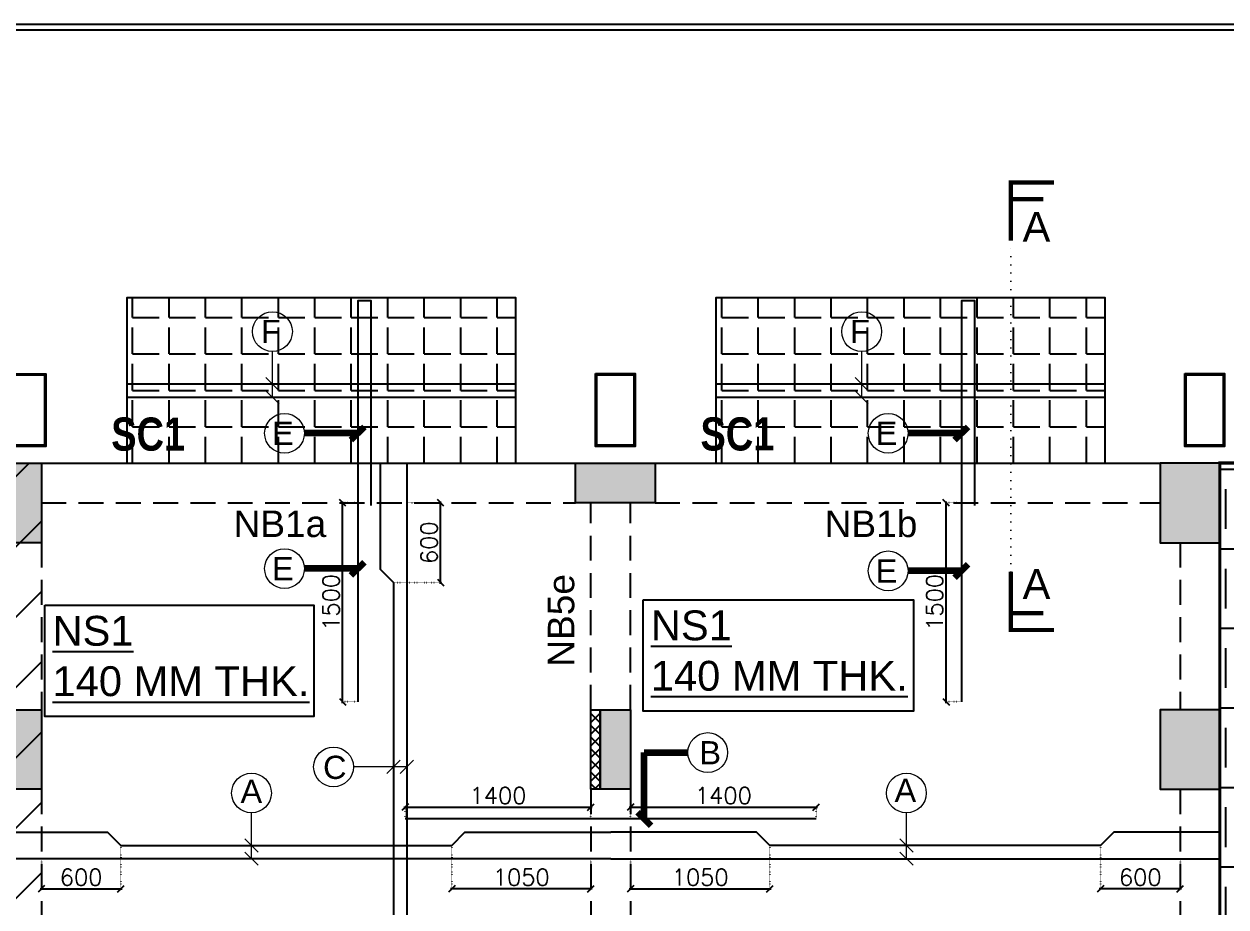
# Model space of a CAD drawing. Header units: millimetres. Extents: x 1911581 to 1943081, y -1641991 to -1597441.
# Drawn here: x 1918885 to 1927952, y -1604102 to -1597441 of the extents above; entities that cross this region are included whole.
import ezdxf

# ---------------------------------------------------------------- set-up
doc = ezdxf.new("R2010")
doc.units = ezdxf.units.MM
doc.header["$MEASUREMENT"] = 0
doc.header["$PDMODE"] = 98
for name, pattern in [('1', [0]), ('CONTINOUS', [0]), ('DOT', [0.25, 0, -0.25]), ('HIDDEN', [0.375, 0.25, -0.125])]:
    doc.linetypes.add(name, pattern=pattern)
for name, color, linetype in [('BEAM NO', 7, '1'), ('BEAM-230X600', 150, 'Continuous'), ('BEAM-300X600', 4, 'Continuous'), ('BEAM-300X750', 134, 'Continuous'), ('DIM', 191, 'Continuous'), ('Fabrication', 7, 'Continuous'), ('Main Block', 7, 'Continuous'), ('Projection', 5, 'Continuous'), ('s-steel', 1, 'Continuous'), ('SLAB NO.', 4, 'Continuous'), ('STEEL', 1, 'Continuous'), ('Steel Col', 2, 'Continuous'), ('STR.COLUMN', 1, 'Continuous'), ('SUNK-HATCH', 8, 'Continuous')]:
    doc.layers.add(name, color=color, linetype=linetype)
for name, color, linetype, lineweight in [('LEADER', 191, 'Continuous', 15), ('SECTION TEXT', 7, 'Continuous', 25), ('SLAB STEEL MARK', 133, 'Continuous', 30)]:
    doc.layers.add(name, color=color, linetype=linetype, lineweight=lineweight)
doc.styles.add('arial', font='arial.ttf')
doc.styles.add('DEEPAK', font='arial.ttf')
doc.styles.add('G3-TEXT', font='ARIALNB.TTF', dxfattribs={"height": 3})
doc.styles.add('ROMANS', font='romans.shx')
doc.styles.add('RS', font='romans.shx', dxfattribs={"width": 0.9})
doc.styles.add('style1', font='arial.ttf')
doc.dimstyles.new('KRUNAL-MM', dxfattribs={"dimtxt": 50, "dimasz": 35, "dimexe": 25, "dimexo": 0, "dimgap": 15, "dimtad": 1, "dimdec": 0, "dimzin": 0, "dimdsep": 46, "dimtxsty": 'RS', "dimblk": 'OBLIQUE', "dimcen": 0, "dimdle": 25, "dimclrd": 256, "dimclre": 256, "dimclrt": 7, "dimadec": 0, "dimazin": 0, "dimtfac": 1, "dimtdec": 0, "dimtix": 1, "dimtmove": 0, "dimatfit": 2, "dimfxl": 1, "dimtolj": 1, "dimtzin": 0, "dimlwd": -1, "dimlwe": -1, "dimarcsym": 0})
doc.dimstyles.new('pag', dxfattribs={"dimtxt": 180, "dimasz": 150, "dimexe": 100, "dimexo": 0, "dimgap": 50, "dimtad": 1, "dimdec": 0, "dimzin": 0, "dimdsep": 46, "dimtxsty": 'ROMANS', "dimblk": 'OBLIQUE', "dimcen": 0, "dimdle": 100, "dimclrd": 256, "dimclre": 256, "dimclrt": 256, "dimadec": 0, "dimazin": 0, "dimtfac": 1, "dimtdec": 0, "dimtmove": 2, "dimatfit": 3, "dimfxl": 1, "dimtolj": 1, "dimtzin": 0, "dimlwd": -1, "dimlwe": -1, "dimarcsym": 0})

# ---------------------------------------------------------------- blocks, each defined once
blk = doc.blocks.new('G$CECFCBF78')
at = {"layer": 'Steel Col', "color": 6}
for points in [[(-8705, 1275), (-8405, 1275), (-8405, 725), (-8705, 725)], [(-4260, 1276.3), (-3960, 1276.3), (-3960, 726.3), (-4260, 726.3)], [(185, 1276.3), (485, 1276.3), (485, 726.3), (185, 726.3)], [(-8695, 1265), (-8415, 1265), (-8415, 735), (-8695, 735)], [(-4250, 1266.3), (-3970, 1266.3), (-3970, 736.3), (-4250, 736.3)], [(195, 1266.3), (475, 1266.3), (475, 736.3), (195, 736.3)]]:
    blk.add_lwpolyline(points, close=True, dxfattribs=at)
at = {"color": 1, "style": 'G3-TEXT'}
for p in [(-7912.6, 694.2), (-3467.6, 695.5)]:
    blk.add_text('SC1', height=250, dxfattribs=at).set_placement(p)
blk = doc.blocks.new('_Oblique')
at = {"color": 0, "linetype": 'ByBlock', "lineweight": -2}
blk.add_line((-0.5, -0.5), (0.5, 0.5), dxfattribs=at)
blk = doc.blocks.new('*D30')
at = {"layer": 'Defpoints', "color": 0, "transparency": 16777216}
for p in [(1921288.5, -1601053.8), (1921402.6, -1601053.8), (1921402.6, -1602553.8)]:
    blk.add_point(p, dxfattribs=at)
at = {"layer": 'DIM', "color": 191, "linetype": 'DOT', "ltscale": 5, "transparency": 16777216}
for p, q in [((1921392.6, -1601053.8), (1921278.5, -1601053.8)), ((1921392.6, -1602553.8), (1921278.5, -1602553.8))]:
    blk.add_line(p, q, dxfattribs=at)
at = {"layer": 'DIM', "color": 191, "ltscale": 5, "transparency": 16777216}
blk.add_line((1921288.5, -1602563.8), (1921288.5, -1601043.8), dxfattribs=at)
at = {"layer": 'DIM', "color": 191, "linetype": 'ByBlock', "transparency": 16777216, "xscale": 50, "yscale": 50, "zscale": 50}
for p, rotation in [((1921288.5, -1601053.8), 90), ((1921288.5, -1602553.8), 270)]:
    blk.add_blockref('_Oblique', p, dxfattribs=dict(at, rotation=rotation))
at = {"layer": 'DIM', "color": 7, "transparency": 16777216, "insert": (1921201, -1601803.8), "char_height": 125, "attachment_point": 5, "rotation": 90, "style": 'ROMANS'}
blk.add_mtext('\\A1;1500', dxfattribs=at)
blk = doc.blocks.new('*D28')
at = {"layer": 'Defpoints', "color": 0, "transparency": 16777216}
for p in [(1925842.1, -1601053.8), (1925956.2, -1601053.8), (1925956.2, -1602553.8)]:
    blk.add_point(p, dxfattribs=at)
at = {"layer": 'DIM', "color": 191, "linetype": 'DOT', "ltscale": 5, "transparency": 16777216}
for p, q in [((1925946.2, -1601053.8), (1925832.1, -1601053.8)), ((1925946.2, -1602553.8), (1925832.1, -1602553.8))]:
    blk.add_line(p, q, dxfattribs=at)
at = {"layer": 'DIM', "color": 191, "ltscale": 5, "transparency": 16777216}
blk.add_line((1925842.1, -1602563.8), (1925842.1, -1601043.8), dxfattribs=at)
at = {"layer": 'DIM', "color": 191, "linetype": 'ByBlock', "transparency": 16777216, "xscale": 50, "yscale": 50, "zscale": 50}
for p, rotation in [((1925842.1, -1601053.8), 90), ((1925842.1, -1602553.8), 270)]:
    blk.add_blockref('_Oblique', p, dxfattribs=dict(at, rotation=rotation))
at = {"layer": 'DIM', "color": 7, "transparency": 16777216, "insert": (1925754.6, -1601803.8), "char_height": 125, "attachment_point": 5, "rotation": 90, "style": 'ROMANS'}
blk.add_mtext('\\A1;1500', dxfattribs=at)
blk = doc.blocks.new('*D27')
at = {"layer": 'Defpoints', "color": 0, "transparency": 16777216}
for p in [(1921771.8, -1601053.8), (1922027.7, -1601053.8), (1921671.8, -1601653.8)]:
    blk.add_point(p, dxfattribs=at)
at = {"layer": 'DIM', "color": 191, "linetype": 'DOT', "ltscale": 5, "transparency": 16777216}
for p, q in [((1921781.8, -1601053.8), (1922037.7, -1601053.8)), ((1921681.8, -1601653.8), (1922037.7, -1601653.8))]:
    blk.add_line(p, q, dxfattribs=at)
at = {"layer": 'DIM', "color": 191, "ltscale": 5, "transparency": 16777216}
blk.add_line((1922027.7, -1601663.8), (1922027.7, -1601043.8), dxfattribs=at)
at = {"layer": 'DIM', "color": 191, "linetype": 'ByBlock', "transparency": 16777216, "xscale": 50, "yscale": 50, "zscale": 50}
for p, rotation in [((1922027.7, -1601053.8), 90), ((1922027.7, -1601653.8), 270)]:
    blk.add_blockref('_Oblique', p, dxfattribs=dict(at, rotation=rotation))
at = {"layer": 'DIM', "color": 7, "transparency": 16777216, "insert": (1921940.2, -1601353.8), "char_height": 125, "attachment_point": 5, "rotation": 90, "style": 'ROMANS'}
blk.add_mtext('\\A1;600', dxfattribs=at)
blk = doc.blocks.new('*D25')
at = {"layer": 'Defpoints', "color": 0, "transparency": 16777216}
for p in [(1924860.6, -1603348.5), (1923460.6, -1603437.5), (1924860.6, -1603437.5)]:
    blk.add_point(p, dxfattribs=at)
at = {"layer": 'DIM', "color": 191, "ltscale": 5, "transparency": 16777216}
blk.add_line((1923450.6, -1603348.5), (1924870.6, -1603348.5), dxfattribs=at)
at = {"layer": 'DIM', "color": 191, "linetype": 'DOT', "ltscale": 5, "transparency": 16777216}
for p, q in [((1923460.6, -1603427.5), (1923460.6, -1603338.5)), ((1924860.6, -1603427.5), (1924860.6, -1603338.5))]:
    blk.add_line(p, q, dxfattribs=at)
at = {"layer": 'DIM', "color": 191, "linetype": 'ByBlock', "transparency": 16777216, "xscale": 50, "yscale": 50, "zscale": 50, "rotation": 180}
blk.add_blockref('_Oblique', (1923460.6, -1603348.5), dxfattribs=at)
at = {"layer": 'DIM', "color": 191, "linetype": 'ByBlock', "transparency": 16777216, "xscale": 50, "yscale": 50, "zscale": 50}
blk.add_blockref('_Oblique', (1924860.6, -1603348.5), dxfattribs=at)
at = {"layer": 'DIM', "color": 7, "transparency": 16777216, "insert": (1924160.6, -1603261), "char_height": 125, "attachment_point": 5, "style": 'ROMANS'}
blk.add_mtext('\\A1;1400', dxfattribs=at)
blk = doc.blocks.new('*D24')
at = {"layer": 'Defpoints', "color": 0, "transparency": 16777216}
for p in [(1923160.6, -1603348.5), (1921760.6, -1603437.5), (1923160.6, -1603437.5)]:
    blk.add_point(p, dxfattribs=at)
at = {"layer": 'DIM', "color": 191, "ltscale": 5, "transparency": 16777216}
blk.add_line((1921750.6, -1603348.5), (1923170.6, -1603348.5), dxfattribs=at)
at = {"layer": 'DIM', "color": 191, "linetype": 'DOT', "ltscale": 5, "transparency": 16777216}
for p, q in [((1921760.6, -1603427.5), (1921760.6, -1603338.5)), ((1923160.6, -1603427.5), (1923160.6, -1603338.5))]:
    blk.add_line(p, q, dxfattribs=at)
at = {"layer": 'DIM', "color": 191, "linetype": 'ByBlock', "transparency": 16777216, "xscale": 50, "yscale": 50, "zscale": 50, "rotation": 180}
blk.add_blockref('_Oblique', (1921760.6, -1603348.5), dxfattribs=at)
at = {"layer": 'DIM', "color": 191, "linetype": 'ByBlock', "transparency": 16777216, "xscale": 50, "yscale": 50, "zscale": 50}
blk.add_blockref('_Oblique', (1923160.6, -1603348.5), dxfattribs=at)
at = {"layer": 'DIM', "color": 7, "transparency": 16777216, "insert": (1922460.6, -1603261), "char_height": 125, "attachment_point": 5, "style": 'ROMANS'}
blk.add_mtext('\\A1;1400', dxfattribs=at)
blk = doc.blocks.new('*D23')
at = {"layer": 'Defpoints', "color": 0, "transparency": 16777216}
for p in [(1927005.5, -1603637.5), (1927605.5, -1603737.5), (1927005.5, -1603964.9)]:
    blk.add_point(p, dxfattribs=at)
at = {"layer": 'DIM', "color": 191, "linetype": 'DOT', "ltscale": 5, "transparency": 16777216}
for p, q in [((1927005.5, -1603647.5), (1927005.5, -1603974.9)), ((1927605.5, -1603747.5), (1927605.5, -1603974.9))]:
    blk.add_line(p, q, dxfattribs=at)
at = {"layer": 'DIM', "color": 191, "ltscale": 5, "transparency": 16777216}
blk.add_line((1927615.5, -1603964.9), (1926995.5, -1603964.9), dxfattribs=at)
at = {"layer": 'DIM', "color": 191, "linetype": 'ByBlock', "transparency": 16777216, "xscale": 50, "yscale": 50, "zscale": 50, "rotation": 180}
blk.add_blockref('_Oblique', (1927005.5, -1603964.9), dxfattribs=at)
at = {"layer": 'DIM', "color": 191, "linetype": 'ByBlock', "transparency": 16777216, "xscale": 50, "yscale": 50, "zscale": 50}
blk.add_blockref('_Oblique', (1927605.5, -1603964.9), dxfattribs=at)
at = {"layer": 'DIM', "color": 7, "transparency": 16777216, "insert": (1927305.5, -1603877.4), "char_height": 125, "attachment_point": 5, "style": 'ROMANS'}
blk.add_mtext('\\A1;600', dxfattribs=at)
blk = doc.blocks.new('*D22')
at = {"layer": 'Defpoints', "color": 0, "transparency": 16777216}
for p in [(1924510.3, -1603637.5), (1923460.6, -1603737.5), (1924510.3, -1603964.9)]:
    blk.add_point(p, dxfattribs=at)
at = {"layer": 'DIM', "color": 191, "linetype": 'DOT', "ltscale": 5, "transparency": 16777216}
for p, q in [((1924510.3, -1603647.5), (1924510.3, -1603974.9)), ((1923460.6, -1603747.5), (1923460.6, -1603974.9))]:
    blk.add_line(p, q, dxfattribs=at)
at = {"layer": 'DIM', "color": 191, "ltscale": 5, "transparency": 16777216}
blk.add_line((1923450.6, -1603964.9), (1924520.3, -1603964.9), dxfattribs=at)
at = {"layer": 'DIM', "color": 191, "linetype": 'ByBlock', "transparency": 16777216, "xscale": 50, "yscale": 50, "zscale": 50, "rotation": 180}
blk.add_blockref('_Oblique', (1923460.6, -1603964.9), dxfattribs=at)
at = {"layer": 'DIM', "color": 191, "linetype": 'ByBlock', "transparency": 16777216, "xscale": 50, "yscale": 50, "zscale": 50}
blk.add_blockref('_Oblique', (1924510.3, -1603964.9), dxfattribs=at)
at = {"layer": 'DIM', "color": 7, "transparency": 16777216, "insert": (1923985.5, -1603877.4), "char_height": 125, "attachment_point": 5, "style": 'ROMANS'}
blk.add_mtext('\\A1;1050', dxfattribs=at)
blk = doc.blocks.new('*D21')
at = {"layer": 'Defpoints', "color": 0, "transparency": 16777216}
for p in [(1919615.5, -1603637.5), (1919015.5, -1603737.5), (1919615.5, -1603964.9)]:
    blk.add_point(p, dxfattribs=at)
at = {"layer": 'DIM', "color": 191, "linetype": 'DOT', "ltscale": 5, "transparency": 16777216}
for p, q in [((1919615.5, -1603647.5), (1919615.5, -1603974.9)), ((1919015.5, -1603747.5), (1919015.5, -1603974.9))]:
    blk.add_line(p, q, dxfattribs=at)
at = {"layer": 'DIM', "color": 191, "ltscale": 5, "transparency": 16777216}
blk.add_line((1919005.5, -1603964.9), (1919625.5, -1603964.9), dxfattribs=at)
at = {"layer": 'DIM', "color": 191, "linetype": 'ByBlock', "transparency": 16777216, "xscale": 50, "yscale": 50, "zscale": 50, "rotation": 180}
blk.add_blockref('_Oblique', (1919015.5, -1603964.9), dxfattribs=at)
at = {"layer": 'DIM', "color": 191, "linetype": 'ByBlock', "transparency": 16777216, "xscale": 50, "yscale": 50, "zscale": 50}
blk.add_blockref('_Oblique', (1919615.5, -1603964.9), dxfattribs=at)
at = {"layer": 'DIM', "color": 7, "transparency": 16777216, "insert": (1919315.5, -1603877.4), "char_height": 125, "attachment_point": 5, "style": 'ROMANS'}
blk.add_mtext('\\A1;600', dxfattribs=at)
blk = doc.blocks.new('*D20')
at = {"layer": 'Defpoints', "color": 0, "transparency": 16777216}
for p in [(1922111, -1603637.5), (1923160.6, -1603737.5), (1922111, -1603964.9)]:
    blk.add_point(p, dxfattribs=at)
at = {"layer": 'DIM', "color": 191, "linetype": 'DOT', "ltscale": 5, "transparency": 16777216}
for p, q in [((1922111, -1603647.5), (1922111, -1603974.9)), ((1923160.6, -1603747.5), (1923160.6, -1603974.9))]:
    blk.add_line(p, q, dxfattribs=at)
at = {"layer": 'DIM', "color": 191, "ltscale": 5, "transparency": 16777216}
blk.add_line((1923170.6, -1603964.9), (1922101, -1603964.9), dxfattribs=at)
at = {"layer": 'DIM', "color": 191, "linetype": 'ByBlock', "transparency": 16777216, "xscale": 50, "yscale": 50, "zscale": 50, "rotation": 180}
blk.add_blockref('_Oblique', (1922111, -1603964.9), dxfattribs=at)
at = {"layer": 'DIM', "color": 191, "linetype": 'ByBlock', "transparency": 16777216, "xscale": 50, "yscale": 50, "zscale": 50}
blk.add_blockref('_Oblique', (1923160.6, -1603964.9), dxfattribs=at)
at = {"layer": 'DIM', "color": 7, "transparency": 16777216, "insert": (1922635.8, -1603877.4), "char_height": 125, "attachment_point": 5, "style": 'ROMANS'}
blk.add_mtext('\\A1;1050', dxfattribs=at)
blk = doc.blocks.new('Fabrication Platform')
at = {"layer": 'Fabrication', "linetype": 'Continuous', "ltscale": 0.25, "transparency": 33554559}
h = blk.add_hatch(dxfattribs=at)
h.set_pattern_fill('CHECKERED', color=8, scale=300)
h.set_pattern_definition([(0, (0, 0), (300, 300), [300, -300]), (90, (150, 150), (-300, 300), [300, -300])])
h.paths.add_polyline_path([(1935397.6, -1600753.8), (1927905.5, -1600753.8), (1927905.5, -1619113.8), (1935397.6, -1619113.8)])
at = {"layer": 'Fabrication', "color": 8, "const_width": 25}
blk.add_lwpolyline([(1935397.6, -1600753.8), (1927905.5, -1600753.8), (1927905.5, -1619113.8), (1935397.6, -1619113.8)], close=True, dxfattribs=at)

msp = doc.modelspace()

# ---------------------------------------------------------------- hatches: boundary and pattern name
at = {"layer": 'Main Block', "linetype": 'Continuous', "transparency": 33554559}
h = msp.add_hatch(dxfattribs=at)
h.set_pattern_fill('ANSI31', color=6, scale=3000)
h.set_pattern_definition([(45, (136617.47, 103861.06), (-265.165043, 265.165043), [])])
h.paths.add_polyline_path([(1919015.5, -1600753.8), (1913985.5, -1600753.8), (1913985.5, -1619113.8), (1919015.5, -1619113.8)])
at = {"layer": 'STR.COLUMN', "transparency": 33554687}
h = msp.add_hatch(color=256, dxfattribs=at)
h.dxf.hatch_style = 1
h.paths.add_polyline_path([(1918785.5, -1601353.8), (1919015.5, -1601353.8), (1919015.5, -1600753.8), (1918785.5, -1600753.8)])
at = {"layer": 'STR.COLUMN'}
h = msp.add_hatch(color=256, dxfattribs=at)
h.dxf.hatch_style = 1
h.paths.add_polyline_path([(1923045.6, -1600753.8), (1923645.6, -1600753.8), (1923645.6, -1601053.8), (1923045.6, -1601053.8)])
h = msp.add_hatch(color=256, dxfattribs=at)
h.dxf.hatch_style = 1
h.paths.add_polyline_path([(1927905.2, -1600753.8), (1927455.5, -1600753.8), (1927455.5, -1601353.8), (1927905.2, -1601353.8)])
at = {"layer": 'STR.COLUMN', "transparency": 33554687}
h = msp.add_hatch(color=256, dxfattribs=at)
h.dxf.hatch_style = 1
h.paths.add_polyline_path([(1918785.5, -1603213.8), (1919015.5, -1603213.8), (1919015.5, -1602613.8), (1918785.5, -1602613.8)])
at = {"layer": 'STR.COLUMN'}
h = msp.add_hatch(dxfattribs=at)
h.set_pattern_fill('ANSI37', color=8, scale=500)
h.set_pattern_definition([(45, (137395.89, -567649.17), (-44.1941738, 44.1941738), []), (135, (137395.89, -567649.17), (-44.1941738, -44.1941738), [])])
h.paths.add_polyline_path([(1923160.6, -1602613.8), (1923230.6, -1602613.8), (1923230.6, -1603213.8), (1923160.6, -1603213.8)])
h = msp.add_hatch(color=256, dxfattribs=at)
h.dxf.hatch_style = 1
h.paths.add_polyline_path([(1923230.6, -1602613.8), (1923460.6, -1602613.8), (1923460.6, -1603213.8), (1923230.6, -1603213.8)])
h = msp.add_hatch(color=256, dxfattribs=at)
h.dxf.hatch_style = 1
h.paths.add_polyline_path([(1927905.2, -1602613.8), (1927455.5, -1602613.8), (1927455.5, -1603213.8), (1927905.2, -1603213.8)])
at = {"layer": 'SUNK-HATCH', "linetype": 'Continuous', "transparency": 33554559}
h = msp.add_hatch(dxfattribs=at)
h.set_pattern_fill('ANGLE', color=8, scale=1000)
h.set_pattern_definition([(0, (83528.65, -201005.04), (0, 275), [200, -75]), (90, (83528.65, -201005.04), (-275, 2e-14), [200, -75])])
h.paths.add_polyline_path([(1922592.3, -1600753.8), (1922592.3, -1599503.8), (1919662.3, -1599503.8), (1919662.3, -1600753.8)])
h = msp.add_hatch(dxfattribs=at)
h.set_pattern_fill('ANGLE', color=8, scale=1000)
h.set_pattern_definition([(0, (87973.56, -201005.04), (0, 275), [200, -75]), (90, (87973.56, -201005.04), (-275, 2e-14), [200, -75])])
h.paths.add_polyline_path([(1927037.3, -1600753.8), (1927037.3, -1599503.8), (1924107.3, -1599503.8), (1924107.3, -1600753.8)])

# ---------------------------------------------------------------- linework, layer by layer
at = {"lineweight": -3}
for points in [[(1943081, -1641991.4), (1911581, -1641991.4), (1911581, -1597441.4), (1943081, -1597441.4)], [(1911624.5, -1641947.9), (1911624.5, -1597484.9), (1943037.5, -1597484.9), (1943037.5, -1641947.9)]]:
    msp.add_lwpolyline(points, close=True, dxfattribs=at)
at = {"layer": 'BEAM-230X600', "linetype": 'HIDDEN', "ltscale": 750}
for p, q in [((1919015.5, -1601353.8), (1919015.5, -1602613.8)), ((1919015.5, -1603213.8), (1919015.5, -1605268.8))]:
    msp.add_line(p, q, dxfattribs=at)
at = {"layer": 'BEAM-300X600', "linetype": 'HIDDEN', "ltscale": 750}
for p, q in [((1923160.6, -1602613.8), (1923160.6, -1601053.8)), ((1923460.6, -1602613.8), (1923460.6, -1601053.8)), ((1927605.5, -1601353.8), (1927605.5, -1602613.8)), ((1923160.6, -1603213.8), (1923160.6, -1605473.8)), ((1923460.6, -1603213.8), (1923460.6, -1605473.8)), ((1927605.5, -1603213.8), (1927605.5, -1605473.8))]:
    msp.add_line(p, q, dxfattribs=at)
at = {"layer": 'BEAM-300X600', "linetype": 'CONTINOUS', "ltscale": 750}
for p, q in [((1927905.5, -1601353.8), (1927905.5, -1602613.8)), ((1927905.5, -1603213.8), (1927905.5, -1607293.8))]:
    msp.add_line(p, q, dxfattribs=at)
at = {"layer": 'BEAM-300X750', "linetype": 'CONTINOUS', "ltscale": 750}
for p, q in [((1919015.5, -1600753.8), (1923045.6, -1600753.8)), ((1923645.6, -1600753.8), (1927455.5, -1600753.8))]:
    msp.add_line(p, q, dxfattribs=at)
at = {"layer": 'BEAM-300X750', "linetype": 'HIDDEN', "ltscale": 750}
for p, q in [((1919015.5, -1601053.8), (1923045.6, -1601053.8)), ((1923645.6, -1601053.8), (1927455.5, -1601053.8))]:
    msp.add_line(p, q, dxfattribs=at)
at = {"layer": 'LEADER', "linetype": 'DOT', "ltscale": 250}
msp.add_line((1926329.8, -1601572.9), (1926329.8, -1599076.5), dxfattribs=at)
at = {"layer": 'LEADER'}
for points in [[(1926573.7, -1598763.2, 32.4, 32.4, 0), (1926329.8, -1598763.2, 32.4, 32.4, 0), (1926329.8, -1599076.5, 32.4, 32.4, 0), (1926329.8, -1598637.1, 32.4, 32.4, 0), (1926655, -1598637.1, 0, 0, 0)], [(1926573.7, -1601886.2, 32.4, 32.4, 0), (1926329.8, -1601886.2, 32.4, 32.4, 0), (1926329.8, -1601572.9, 32.4, 32.4, 0), (1926329.8, -1602012.3, 32.4, 32.4, 0), (1926655, -1602012.3, 0, 0, 0)]]:
    msp.add_lwpolyline(points, format="xyseb", dxfattribs=at)
for centre in [(1920759, -1599761.6, -0.3), (1925203.9, -1599761.6, -0.3), (1920849.8, -1600528.6), (1925403.5, -1600528.6), (1920849.8, -1601549.5), (1925403.5, -1601566.4), (1924042.5, -1602936.8), (1921219.7, -1603045.2), (1920600.8, -1603242), (1925541.2, -1603242)]:
    msp.add_circle(centre, 150, dxfattribs=at)
at = {"layer": 'Projection', "linetype": 'CONTINOUS', "ltscale": 750}
for points in [[(1919662.3, -1600753.8), (1919662.3, -1599503.8), (1922592.3, -1599503.8), (1922592.3, -1600753.8)], [(1924107.3, -1600753.8), (1924107.3, -1599503.8), (1927037.3, -1599503.8), (1927037.3, -1600753.8)]]:
    msp.add_lwpolyline(points, dxfattribs=at)
at = {"layer": 's-steel'}
for points in [[(1921502.6, -1601072.2), (1921502.6, -1599528.8), (1921402.6, -1599528.8), (1921402.6, -1602553.8)], [(1926056.2, -1601072.2), (1926056.2, -1599528.8), (1925956.2, -1599528.8), (1925956.2, -1602553.8)], [(1922592.3, -1600157.1), (1919662.3, -1600157.1)], [(1927037.3, -1600157.1), (1924107.3, -1600157.1)], [(1919662.3, -1600257.1), (1922592.3, -1600257.1)], [(1924107.3, -1600257.1), (1927037.3, -1600257.1)], [(1921571.8, -1600753.8), (1921571.8, -1601553.8), (1921671.8, -1601653.8), (1921671.8, -1604873.8), (1921571.6, -1604973.8), (1921571.6, -1605703.8)], [(1921771.8, -1600753.9), (1921771.8, -1605703.8)], [(1924860.6, -1603437.5), (1921760.6, -1603437.5)], [(1918785.5, -1603537.6), (1919515.5, -1603537.5), (1919615.5, -1603637.5), (1922111, -1603637.5), (1922211, -1603537.5), (1923310.6, -1603537.5)], [(1927905.5, -1603537.6), (1927105.5, -1603537.5), (1927005.5, -1603637.5), (1924510.3, -1603637.5), (1924410.3, -1603537.5), (1923310.6, -1603537.5)], [(1923310.6, -1603737.5), (1918785.5, -1603737.5)], [(1923310.6, -1603737.5), (1927905.5, -1603737.5)]]:
    msp.add_lwpolyline(points, dxfattribs=at)
at = {"layer": 'SLAB NO.', "color": 42}
for points in [[(1919040.7, -1601826.2), (1921070.5, -1601826.2), (1921070.5, -1602666), (1919040.7, -1602666)], [(1923554.2, -1601785.3), (1925595.4, -1601785.3), (1925595.4, -1602625), (1923554.2, -1602625)]]:
    msp.add_lwpolyline(points, close=True, dxfattribs=at)
at = {"layer": 'STR.COLUMN', "color": 5}
for points in [[(1918785.5, -1600753.8), (1919015.5, -1600753.8), (1919015.5, -1601353.8), (1918785.5, -1601353.8), (1918785.5, -1600753.8)], [(1918785.5, -1602613.8), (1919015.5, -1602613.8), (1919015.5, -1603213.8), (1918785.5, -1603213.8), (1918785.5, -1602613.8)]]:
    msp.add_lwpolyline(points, dxfattribs=at)
for points in [[(1923045.6, -1600753.8), (1923645.6, -1600753.8), (1923645.6, -1601053.8), (1923045.6, -1601053.8)], [(1927905.2, -1600753.8), (1927455.5, -1600753.8), (1927455.5, -1601353.8), (1927905.2, -1601353.8)], [(1923160.6, -1602613.8), (1923230.6, -1602613.8), (1923230.6, -1603213.8), (1923160.6, -1603213.8)], [(1923230.6, -1602613.8), (1923460.6, -1602613.8), (1923460.6, -1603213.8), (1923230.6, -1603213.8)], [(1927905.2, -1602613.8), (1927455.5, -1602613.8), (1927455.5, -1603213.8), (1927905.2, -1603213.8)]]:
    msp.add_lwpolyline(points, close=True, dxfattribs=at)

# ---------------------------------------------------------------- block references
at = {"layer": 'Fabrication', "color": 2}
msp.add_blockref('Fabrication Platform', (0, 0), dxfattribs=at)
at = {"layer": 'STEEL', "color": 2}
msp.add_blockref('G$CECFCBF78', (1927455.5, -1601353.8), dxfattribs=at)

# ---------------------------------------------------------------- texts
at = {"layer": 'BEAM NO', "ltscale": 500, "style": 'arial'}
for s, rotation, p in [('NB1a', 359.99997, (1920465.6, -1601311.1, 0)), ('NB1b', 359.99997, (1924924.8, -1601311.1, 0)), ('NB5e', 89.99997, (1923035.7, -1602289.2, 0))]:
    msp.add_text(s, height=200, rotation=rotation, dxfattribs=at).set_placement(p)
at = {"layer": 'SECTION TEXT', "style": 'arial'}
for p in [(1926417.6, -1599083.3), (1926417.6, -1601778.3)]:
    msp.add_text('A', height=225, dxfattribs=at).set_placement(p)
at = {"layer": 'SLAB NO.', "color": 42, "style": 'DEEPAK'}
for s, p in [('%%UNS1', (1919099.5, -1602130.8)), ('%%UNS1', (1923613, -1602089.9)), ('%%U140 MM THK.', (1919099.5, -1602511)), ('%%U140 MM THK.', (1923613, -1602470.1))]:
    msp.add_text(s, height=225, dxfattribs=at).set_placement(p)
at = {"layer": 'SLAB STEEL MARK', "style": 'style1'}
for s, p in [('F', (1920671.4, -1599848, -0.3)), ('F', (1925116.3, -1599848, -0.3)), ('E', (1920756.5, -1600616.9)), ('E', (1925310.1, -1600616.9)), ('E', (1920756.5, -1601637.7)), ('E', (1925310.1, -1601654.6)), ('B', (1923979.6, -1603025.7)), ('C', (1921140.7, -1603135.8)), ('A', (1920518.2, -1603316.8)), ('A', (1925452, -1603309.5))]:
    msp.add_text(s, height=175, dxfattribs=at).set_placement(p)

# ---------------------------------------------------------------- dimensions: what is measured, and where the dimension line sits
at = {"layer": 'DIM', "linetype": 'DOT', "ltscale": 5}
for base, p1, p2, angle, picture, middle in [((1921288.5, -1601053.8), (1921402.6, -1602553.8), (1921402.6, -1601053.8), 90, '*D30', (1921201, -1601803.8)), ((1925842.1, -1601053.8), (1925956.2, -1602553.8), (1925956.2, -1601053.8), 90, '*D28', (1925754.6, -1601803.8)), ((1922111, -1603964.9), (1923160.6, -1603737.5), (1922111, -1603637.5), 180, '*D20', (1922635.8, -1603877.4)), ((1927005.5, -1603964.9), (1927605.5, -1603737.5), (1927005.5, -1603637.5), 180, '*D23', (1927305.5, -1603877.4))]:
    dim = msp.add_linear_dim(base=base, p1=p1, p2=p2, angle=angle, dimstyle='pag', override={"dimtxt": 125, "dimasz": 50, "dimexe": 10, "dimexo": 10, "dimgap": 25, "dimtxsty": 'ROMANS', "dimdle": 10, "dimclrd": 191, "dimclre": 191, "dimclrt": 7, "dimtix": 1, "dimtmove": 1}, dxfattribs=at)
    dim.commit()
    dim.dimension.update_dxf_attribs({"geometry": picture, "text_midpoint": middle})
dim = msp.add_linear_dim(base=(1922027.7, -1601053.8), p1=(1921671.8, -1601653.8), p2=(1921771.8, -1601053.8), angle=90, dimstyle='pag', override={"dimtxt": 125, "dimasz": 50, "dimexe": 10, "dimexo": 10, "dimgap": 25, "dimtxsty": 'ROMANS', "dimdle": 10, "dimclrd": 191, "dimclre": 191, "dimclrt": 7, "dimtix": 1, "dimtmove": 1}, dxfattribs=at)
dim.commit()
dim.dimension.update_dxf_attribs({"geometry": '*D27', "text_midpoint": (1922027.7, -1601353.8), "dimtype": 128})
for base, p1, p2, picture, middle in [((1923160.6, -1603348.5), (1921760.6, -1603437.5), (1923160.6, -1603437.5), '*D24', (1922460.6, -1603261)), ((1924860.6, -1603348.5), (1923460.6, -1603437.5), (1924860.6, -1603437.5), '*D25', (1924160.6, -1603261)), ((1919615.5, -1603964.9), (1919015.5, -1603737.5), (1919615.5, -1603637.5), '*D21', (1919315.5, -1603877.4)), ((1924510.3, -1603964.9), (1923460.6, -1603737.5), (1924510.3, -1603637.5), '*D22', (1923985.5, -1603877.4))]:
    dim = msp.add_linear_dim(base=base, p1=p1, p2=p2, dimstyle='pag', override={"dimtxt": 125, "dimasz": 50, "dimexe": 10, "dimexo": 10, "dimgap": 25, "dimtxsty": 'ROMANS', "dimdle": 10, "dimclrd": 191, "dimclre": 191, "dimclrt": 7, "dimtix": 1, "dimtmove": 1}, dxfattribs=at)
    dim.commit()
    dim.dimension.update_dxf_attribs({"geometry": picture, "text_midpoint": middle})

# ---------------------------------------------------------------- leaders
at = {"layer": 'LEADER'}
for points, override in [([(1920759, -1600157.1, -0.3), (1920759, -1599911.6, -0.3)], {"dimasz": 100, "dimtad": 0, "dimldrblk": 'Oblique', "dimfxl": 0.059055, "dimarcsym": 1}), ([(1920759, -1600257.1, -0.3), (1920759, -1599911.6, -0.3)], {"dimasz": 100, "dimtad": 0, "dimldrblk": 'Oblique', "dimfxl": 0.059055, "dimarcsym": 1}), ([(1925203.9, -1600157.1, -0.3), (1925203.9, -1599911.6, -0.3)], {"dimasz": 100, "dimtad": 0, "dimldrblk": 'Oblique', "dimfxl": 0.059055, "dimarcsym": 1}), ([(1925203.9, -1600257.1, -0.3), (1925203.9, -1599911.6, -0.3)], {"dimasz": 100, "dimtad": 0, "dimldrblk": 'Oblique', "dimfxl": 0.059055, "dimarcsym": 1}), ([(1921402.6, -1600528.6), (1920999.8, -1600528.6)], {"dimscale": 1, "dimtxt": 50, "dimasz": 100, "dimgap": 15, "dimtad": 0, "dimtxsty": 'RS', "dimclrd": 256, "dimldrblk": 'Oblique', "dimlwd": 65535}), ([(1925956.2, -1600528.6), (1925553.5, -1600528.6)], {"dimscale": 1, "dimtxt": 50, "dimasz": 100, "dimgap": 15, "dimtad": 0, "dimtxsty": 'RS', "dimclrd": 256, "dimldrblk": 'Oblique', "dimlwd": 65535}), ([(1921402.6, -1601549.5), (1920999.8, -1601549.5)], {"dimscale": 1, "dimtxt": 50, "dimasz": 100, "dimgap": 15, "dimtad": 0, "dimtxsty": 'RS', "dimclrd": 256, "dimldrblk": 'Oblique', "dimlwd": 65535}), ([(1925956.2, -1601566.4), (1925553.5, -1601566.4)], {"dimscale": 1, "dimtxt": 50, "dimasz": 100, "dimgap": 15, "dimtad": 0, "dimtxsty": 'RS', "dimclrd": 256, "dimldrblk": 'Oblique', "dimlwd": 65535}), ([(1923562.5, -1603437.5), (1923562.5, -1602936.8), (1923892.5, -1602936.8)], {"dimscale": 1, "dimtxt": 50, "dimasz": 100, "dimgap": 15, "dimtad": 0, "dimtxsty": 'RS', "dimclrd": 256, "dimldrblk": 'Oblique', "dimlwd": 65535}), ([(1921771.8, -1603045.2), (1921369.7, -1603045.2)], {"dimasz": 100, "dimtad": 0, "dimldrblk": 'Oblique', "dimfxl": 0.059055, "dimarcsym": 1}), ([(1921671.8, -1603045.2), (1921369.7, -1603045.2)], {"dimasz": 100, "dimtad": 0, "dimldrblk": 'Oblique', "dimfxl": 0.059055, "dimarcsym": 1}), ([(1920600.8, -1603637.5), (1920600.8, -1603392)], {"dimasz": 100, "dimtad": 0, "dimldrblk": 'Oblique', "dimfxl": 0.059055, "dimarcsym": 1}), ([(1920600.8, -1603737.5), (1920600.8, -1603392)], {"dimasz": 100, "dimtad": 0, "dimldrblk": 'Oblique', "dimfxl": 0.059055, "dimarcsym": 1}), ([(1925541.2, -1603637.5), (1925541.2, -1603392)], {"dimasz": 100, "dimtad": 0, "dimldrblk": 'Oblique', "dimfxl": 0.059055, "dimarcsym": 1}), ([(1925541.2, -1603737.5), (1925541.2, -1603392)], {"dimasz": 100, "dimtad": 0, "dimldrblk": 'Oblique', "dimfxl": 0.059055, "dimarcsym": 1})]:
    msp.add_leader(points, dimstyle='KRUNAL-MM', override=override, dxfattribs=at)

doc.saveas('drawing.dxf')
